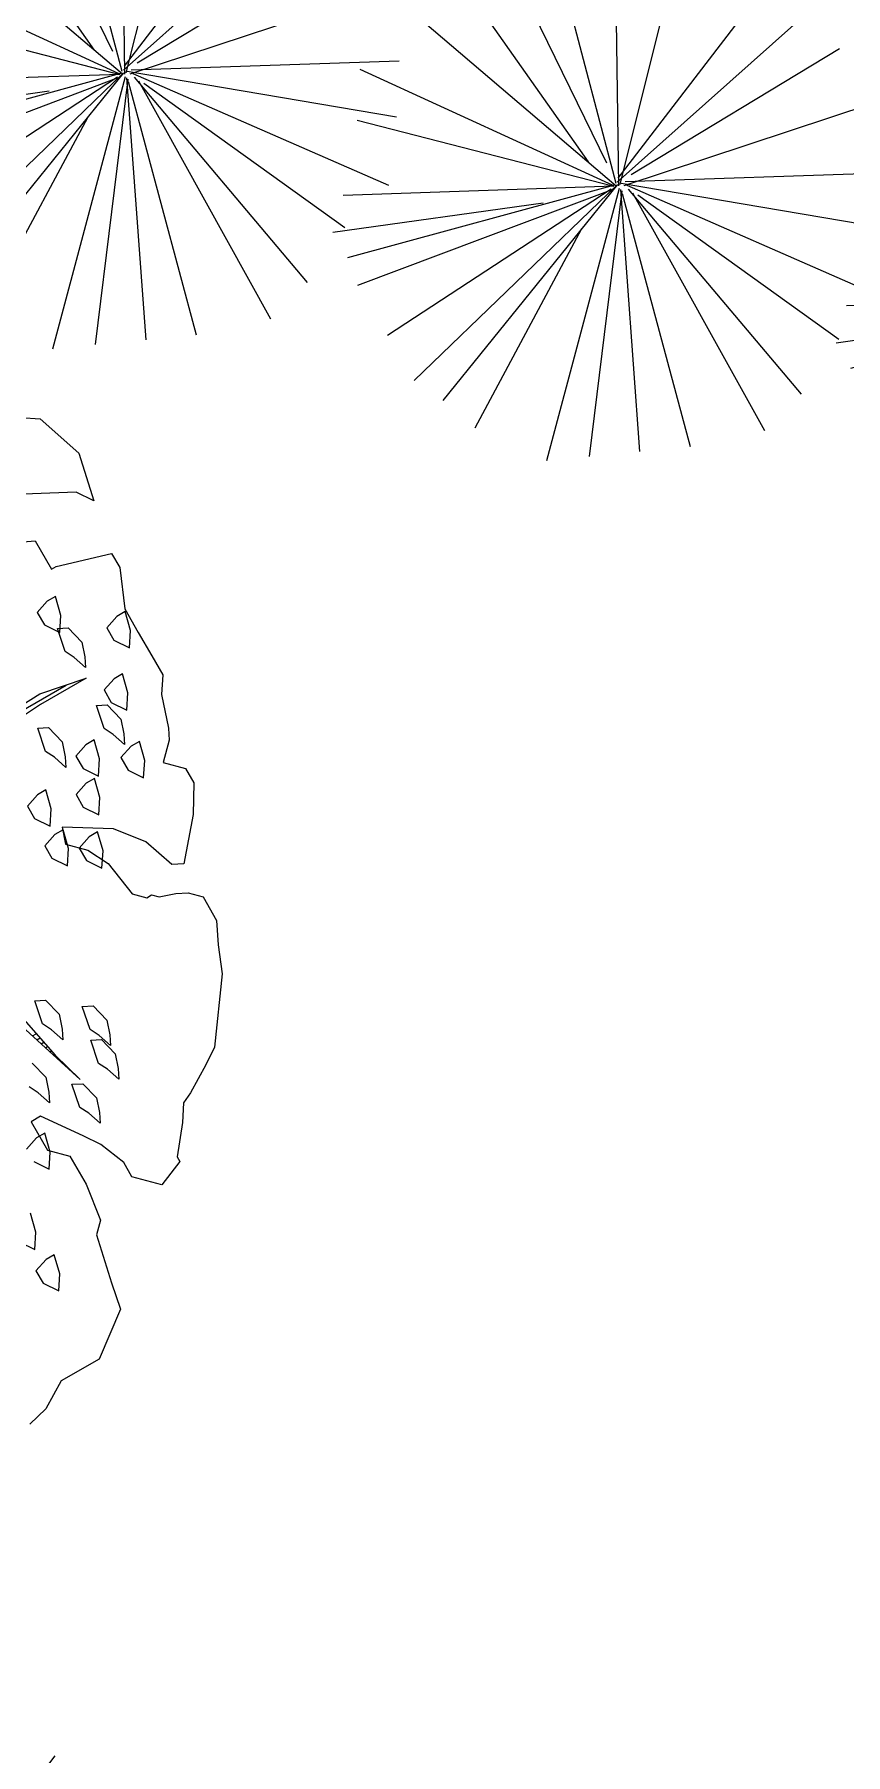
# Model space of a CAD drawing. Header units: metres. Extents: x 12093 to 20303, y 514 to 1412.
# Drawn here: x 19746.114 to 19748.177, y 689.766 to 694.144 of the extents above; entities that cross this region are included whole.
import ezdxf

# ---------------------------------------------------------------- set-up
doc = ezdxf.new("R2010")
doc.units = ezdxf.units.M
doc.layers.get('0').update_dxf_attribs({"lineweight": 13})
for name, color, linetype, lineweight in [('AMBI-GRASS', 104, 'Continuous', 20), ('ARBOLES', 52, 'Continuous', 13), ('grass', 64, 'Continuous', 13)]:
    doc.layers.add(name, color=color, linetype=linetype, lineweight=lineweight)

# ---------------------------------------------------------------- blocks, each defined once
blk = doc.blocks.new('ghgfghgh')
at = {"layer": 'ARBOLES', "lineweight": 20}
for p, q in [((20002.7037, 664.2432), (20002.7778, 664.2683)), ((20002.7778, 664.2683), (20002.7047, 664.2261)), ((20002.5027, 664.1171), (20002.7456, 664.2574)), ((20002.5081, 664.1214), (20002.7037, 664.2432)), ((20002.7047, 664.2261), (20002.4996, 664.0899)), ((20002.7683, 663.6245), (20002.6373, 663.7439)), ((20002.6506, 663.7516), (20002.7282, 663.6634)), ((20002.6915, 663.6945), (20002.6977, 663.698)), ((20002.6985, 663.6881), (20002.7038, 663.6911)), ((20002.7055, 663.6817), (20002.7098, 663.6842)), ((20002.7126, 663.6753), (20002.7159, 663.6773)), ((20002.7266, 663.6626), (20002.7281, 663.6635)), ((20002.7282, 663.6634), (20002.7683, 663.6245)), ((20002.7336, 663.6562), (20002.7348, 663.6569))]:
    blk.add_line(p, q, dxfattribs=at)
at = {"layer": 'grass'}
for p, q in [((20002.6724, 664.6867), (20002.7039, 664.6846)), ((20002.7039, 664.6846), (20002.7659, 664.6296)), ((20002.7039, 664.6846), (20002.7039, 664.6846)), ((20002.7659, 664.6296), (20002.7901, 664.5528)), ((20002.7618, 664.5668), (20002.5744, 664.5595)), ((20002.7901, 664.5528), (20002.7618, 664.5668)), ((20002.6766, 664.4873), (20002.6961, 664.4885)), ((20002.6961, 664.4885), (20002.7223, 664.4431)), ((20002.7298, 664.4475), (20002.8186, 664.4684)), ((20002.8186, 664.4684), (20002.8317, 664.4457)), ((20002.7223, 664.4431), (20002.7298, 664.4475)), ((20002.8317, 664.4457), (20002.8396, 664.3797)), ((20002.7154, 664.3918), (20002.6993, 664.3736)), ((20002.7287, 664.3995), (20002.7154, 664.3918)), ((20002.7374, 664.3691), (20002.7287, 664.3995)), ((20002.8396, 664.3797), (20002.8614, 664.3419)), ((20002.6993, 664.3736), (20002.7108, 664.3537)), ((20002.7108, 664.3537), (20002.7356, 664.3414)), ((20002.7356, 664.3414), (20002.7374, 664.3691)), ((20002.8269, 664.3675), (20002.8108, 664.3494)), ((20002.8402, 664.3752), (20002.8269, 664.3675)), ((20002.8489, 664.3448), (20002.8402, 664.3752)), ((20002.7318, 664.3481), (20002.7489, 664.3491)), ((20002.7443, 664.311), (20002.7318, 664.3481)), ((20002.7489, 664.3491), (20002.7709, 664.3263)), ((20002.7709, 664.3263), (20002.7758, 664.3026)), ((20002.8108, 664.3494), (20002.8223, 664.3294)), ((20002.8223, 664.3294), (20002.8471, 664.3172)), ((20002.8471, 664.3172), (20002.8489, 664.3448)), ((20002.8614, 664.3419), (20002.8833, 664.304)), ((20002.7587, 664.3015), (20002.7443, 664.311)), ((20002.7768, 664.2854), (20002.7587, 664.3015)), ((20002.7758, 664.3026), (20002.7768, 664.2854)), ((20002.8833, 664.304), (20002.9007, 664.2738)), ((20002.8359, 664.2752), (20002.8226, 664.2675)), ((20002.8446, 664.2448), (20002.8359, 664.2752)), ((20002.9007, 664.2738), (20002.8987, 664.2424)), ((20002.8226, 664.2675), (20002.8065, 664.2494)), ((20002.8065, 664.2494), (20002.818, 664.2294)), ((20002.8428, 664.2172), (20002.8446, 664.2448)), ((20002.8987, 664.2424), (20002.9098, 664.1882)), ((20002.7942, 664.2246), (20002.8114, 664.2256)), ((20002.8068, 664.1875), (20002.7942, 664.2246)), ((20002.8114, 664.2256), (20002.8334, 664.2028)), ((20002.818, 664.2294), (20002.8428, 664.2172)), ((20002.7001, 664.188), (20002.7173, 664.189)), ((20002.7127, 664.1509), (20002.7001, 664.188)), ((20002.7173, 664.189), (20002.7393, 664.1662)), ((20002.8211, 664.178), (20002.8068, 664.1875)), ((20002.8334, 664.2028), (20002.8382, 664.179)), ((20002.9098, 664.1882), (20002.9109, 664.1687)), ((20002.7393, 664.1662), (20002.7441, 664.1424)), ((20002.7774, 664.1616), (20002.7613, 664.1435)), ((20002.7907, 664.1693), (20002.7774, 664.1616)), ((20002.7994, 664.1389), (20002.7907, 664.1693)), ((20002.8393, 664.1619), (20002.8211, 664.178)), ((20002.8498, 664.1591), (20002.8336, 664.1409)), ((20002.8382, 664.179), (20002.8393, 664.1619)), ((20002.8631, 664.1668), (20002.8498, 664.1591)), ((20002.8718, 664.1363), (20002.8631, 664.1668)), ((20002.9109, 664.1687), (20002.9014, 664.1329)), ((20002.727, 664.1414), (20002.7127, 664.1509)), ((20002.7452, 664.1253), (20002.727, 664.1414)), ((20002.7441, 664.1424), (20002.7452, 664.1253)), ((20002.7613, 664.1435), (20002.7728, 664.1235)), ((20002.7976, 664.1112), (20002.7994, 664.1389)), ((20002.8336, 664.1409), (20002.8452, 664.121)), ((20002.87, 664.1087), (20002.8718, 664.1363)), ((20002.9014, 664.1329), (20002.9372, 664.1233)), ((20002.7728, 664.1235), (20002.7976, 664.1112)), ((20002.7909, 664.1074), (20002.7776, 664.0997)), ((20002.7997, 664.077), (20002.7909, 664.1074)), ((20002.8452, 664.121), (20002.87, 664.1087)), ((20002.9372, 664.1233), (20002.9503, 664.1006)), ((20002.6996, 664.0813), (20002.6835, 664.0631)), ((20002.7129, 664.089), (20002.6996, 664.0813)), ((20002.7216, 664.0585), (20002.7129, 664.089)), ((20002.7776, 664.0997), (20002.7615, 664.0816)), ((20002.7615, 664.0816), (20002.7731, 664.0616)), ((20002.7979, 664.0493), (20002.7997, 664.077)), ((20002.9503, 664.1006), (20002.9494, 664.0497)), ((20002.6835, 664.0631), (20002.6951, 664.0432)), ((20002.7199, 664.0309), (20002.7216, 664.0585)), ((20002.7731, 664.0616), (20002.7979, 664.0493)), ((20002.9494, 664.0497), (20002.9346, 663.9706)), ((20002.6951, 664.0432), (20002.7199, 664.0309)), ((20002.7408, 664.0253), (20002.7275, 664.0176)), ((20002.7393, 664.0293), (20002.7448, 664.0022)), ((20002.8217, 664.0264), (20002.7393, 664.0293)), ((20002.7495, 663.9949), (20002.7408, 664.0253)), ((20002.7961, 664.0217), (20002.7828, 664.014)), ((20002.8048, 663.9913), (20002.7961, 664.0217)), ((20002.8737, 664.006), (20002.8217, 664.0264)), ((20002.7275, 664.0176), (20002.7114, 663.9994)), ((20002.7114, 663.9994), (20002.723, 663.9795)), ((20002.7448, 664.0022), (20002.7806, 663.9926)), ((20002.7478, 663.9672), (20002.7495, 663.9949)), ((20002.7828, 664.014), (20002.7667, 663.9959)), ((20002.7667, 663.9959), (20002.7782, 663.9759)), ((20002.7806, 663.9926), (20002.8132, 663.9711)), ((20002.9151, 663.9694), (20002.8737, 664.006)), ((20002.723, 663.9795), (20002.7478, 663.9672)), ((20002.7782, 663.9759), (20002.803, 663.9637)), ((20002.803, 663.9637), (20002.8048, 663.9913)), ((20002.8132, 663.9711), (20002.8514, 663.9225)), ((20002.9346, 663.9706), (20002.9151, 663.9694)), ((20002.8514, 663.9225), (20002.8752, 663.9161)), ((20002.8752, 663.9161), (20002.8828, 663.9205)), ((20002.8828, 663.9205), (20002.8947, 663.9173)), ((20002.8947, 663.9173), (20002.9218, 663.9228)), ((20002.9218, 663.9228), (20002.9413, 663.924)), ((20002.9413, 663.924), (20002.9652, 663.9176)), ((20002.9652, 663.9176), (20002.987, 663.8798)), ((20002.987, 663.8798), (20002.9893, 663.8408)), ((20002.9893, 663.8408), (20002.996, 663.7942)), ((20002.996, 663.7942), (20002.9836, 663.6761)), ((20002.6954, 663.7508), (20002.7125, 663.7519)), ((20002.7079, 663.7137), (20002.6954, 663.7508)), ((20002.7125, 663.7519), (20002.7345, 663.7291)), ((20002.7345, 663.7291), (20002.7394, 663.7053)), ((20002.7716, 663.7416), (20002.7888, 663.7427)), ((20002.7842, 663.7046), (20002.7716, 663.7416)), ((20002.7888, 663.7427), (20002.8108, 663.7199)), ((20002.8108, 663.7199), (20002.8156, 663.6961)), ((20002.7223, 663.7043), (20002.7079, 663.7137)), ((20002.7404, 663.6882), (20002.7223, 663.7043)), ((20002.7394, 663.7053), (20002.7404, 663.6882)), ((20002.7985, 663.6951), (20002.7842, 663.7046)), ((20002.8167, 663.679), (20002.7985, 663.6951)), ((20002.8156, 663.6961), (20002.8167, 663.679)), ((20002.7196, 663.669), (20002.722, 663.6704)), ((20002.7852, 663.6874), (20002.8023, 663.6884)), ((20002.7977, 663.6503), (20002.7852, 663.6874)), ((20002.8023, 663.6884), (20002.8243, 663.6657)), ((20002.8243, 663.6657), (20002.8292, 663.6419)), ((20002.9836, 663.6761), (20002.9696, 663.6478)), ((20002.6911, 663.6508), (20002.7131, 663.6281)), ((20002.7406, 663.6498), (20002.7416, 663.6504)), ((20002.7476, 663.6434), (20002.7483, 663.6439)), ((20002.7546, 663.637), (20002.7551, 663.6373)), ((20002.8121, 663.6409), (20002.7977, 663.6503)), ((20002.8302, 663.6248), (20002.8121, 663.6409)), ((20002.8292, 663.6419), (20002.8302, 663.6248)), ((20002.9696, 663.6478), (20002.9449, 663.6033)), ((20002.7008, 663.6032), (20002.6865, 663.6127)), ((20002.7131, 663.6281), (20002.718, 663.6043)), ((20002.755, 663.6168), (20002.7722, 663.6178)), ((20002.7676, 663.5797), (20002.755, 663.6168)), ((20002.7616, 663.6307), (20002.7618, 663.6308)), ((20002.7722, 663.6178), (20002.7942, 663.5951)), ((20002.719, 663.5871), (20002.7008, 663.6032)), ((20002.718, 663.6043), (20002.719, 663.5871)), ((20002.7819, 663.5703), (20002.7676, 663.5797)), ((20002.7942, 663.5951), (20002.7991, 663.5713)), ((20002.9341, 663.587), (20002.9321, 663.5556)), ((20002.9449, 663.6033), (20002.9341, 663.587)), ((20002.7045, 663.5654), (20002.6894, 663.5567)), ((20002.6894, 663.5567), (20002.7156, 663.5113)), ((20002.7729, 663.5343), (20002.7045, 663.5654)), ((20002.8001, 663.5542), (20002.7819, 663.5703)), ((20002.7991, 663.5713), (20002.8001, 663.5542)), ((20002.9321, 663.5556), (20002.9237, 663.5003)), ((20002.6983, 663.5309), (20002.6822, 663.5127)), ((20002.7116, 663.5385), (20002.6983, 663.5309)), ((20002.7203, 663.5081), (20002.7116, 663.5385)), ((20002.8012, 663.5203), (20002.7729, 663.5343)), ((20002.7156, 663.5113), (20002.7514, 663.5017)), ((20002.7185, 663.4805), (20002.7203, 663.5081)), ((20002.7514, 663.5017), (20002.7776, 663.4563)), ((20002.8381, 663.4912), (20002.8012, 663.5203)), ((20002.9237, 663.5003), (20002.928, 663.4927)), ((20002.6937, 663.4927), (20002.7185, 663.4805)), ((20002.8512, 663.4685), (20002.8381, 663.4912)), ((20002.899, 663.4557), (20002.8512, 663.4685)), ((20002.928, 663.4927), (20002.899, 663.4557)), ((20002.7776, 663.4563), (20002.8006, 663.399)), ((20002.6971, 663.3794), (20002.6884, 663.4099)), ((20002.7974, 663.387), (20002.7942, 663.3751)), ((20002.8006, 663.399), (20002.7974, 663.387)), ((20002.6705, 663.3641), (20002.6953, 663.3518)), ((20002.6953, 663.3518), (20002.6971, 663.3794)), ((20002.7942, 663.3751), (20002.8184, 663.2983)), ((20002.7134, 663.3357), (20002.6973, 663.3175)), ((20002.7267, 663.3434), (20002.7134, 663.3357)), ((20002.7354, 663.3129), (20002.7267, 663.3434)), ((20002.6973, 663.3175), (20002.7089, 663.2976)), ((20002.7337, 663.2853), (20002.7354, 663.3129)), ((20002.7089, 663.2976), (20002.7337, 663.2853)), ((20002.8184, 663.2983), (20002.8327, 663.2561)), ((20002.8327, 663.2561), (20002.7984, 663.1758)), ((20002.7984, 663.1758), (20002.7378, 663.1408)), ((20002.7378, 663.1408), (20002.7131, 663.0963)), ((20002.7131, 663.0963), (20002.6872, 663.0713))]:
    blk.add_line(p, q, dxfattribs=at)
blk = doc.blocks.new('Arbust11')
for p, q in [((0.0378, 0.4871), (-0.0937, 0.9403)), ((0.0408, 0.4825), (0.0377, 0.9348)), ((0.0408, 0.5449), (0.1405, 0.941)), ((-0.1618, 0.888), (0.0377, 0.4856)), ((0.0439, 0.4856), (0.3088, 0.8724)), ((0.0595, 0.5199), (0.1997, 0.8474)), ((0.0377, 0.4856), (-0.274, 0.8225)), ((-0.0621, 0.5573), (-0.3332, 0.7944)), ((0.0439, 0.4794), (0.3805, 0.7788)), ((-0.3488, 0.7476), (0.0408, 0.4856)), ((0.0283, 0.4856), (-0.3738, 0.7039)), ((0.047, 0.4794), (0.4366, 0.6759)), ((0.0314, 0.4856), (-0.4049, 0.6104)), ((-0.433, 0.5262), (0.0439, 0.4825)), ((0.0533, 0.4887), (0.474, 0.5137)), ((0.0439, 0.4825), (-0.4267, 0.4669)), ((-0.0527, 0.4794), (-0.4267, 0.3952)), ((0.0408, 0.4762), (-0.3893, 0.2673)), ((0.0408, 0.47), (-0.3364, 0.2174)), ((0.0408, 0.4731), (-0.274, 0.1581)), ((0.047, 0.4856), (0.499, 0.4263)), ((0.0501, 0.4794), (0.2901, 0.0832)), ((0.0501, 0.4731), (0.4304, 0.2454)), ((0.0533, 0.47), (0.1935, 0.0177)), ((0.0564, 0.4762), (0.3649, 0.1425)), ((0.072, 0.4762), (0.4647, 0.3484)), ((0.0377, 0.4669), (-0.2117, 0.0988)), ((0.0501, 0.4544), (-0.1088, 0.0209)), ((0.0501, 0.4638), (-0.0215, 0.0146)), ((0.0533, 0.4451), (0.0907, 0.0271))]:
    blk.add_line(p, q)

msp = doc.modelspace()

# ---------------------------------------------------------------- block references
at = {"layer": 'AMBI-GRASS', "ltscale": 0.05, "xscale": 1.499999999998325, "yscale": 1.499999999998325, "zscale": 1.499999999998325, "rotation": 49.16166176348414}
for p in [(19746.8447, 693.5226), (19748.1011, 693.2382), (19749.381, 692.9567), (19746.2844, 688.7217), (19747.5643, 688.4402)]:
    msp.add_blockref('Arbust11', p, dxfattribs=at)
at = {"layer": 'Defpoints', "lineweight": 20, "xscale": 1.586003757394792, "yscale": 1.586003757394792, "zscale": 1.586003757394792}
msp.add_blockref('ghgfghgh', (-11978.2356, -361.0267), dxfattribs=at)

doc.saveas('drawing.dxf')
